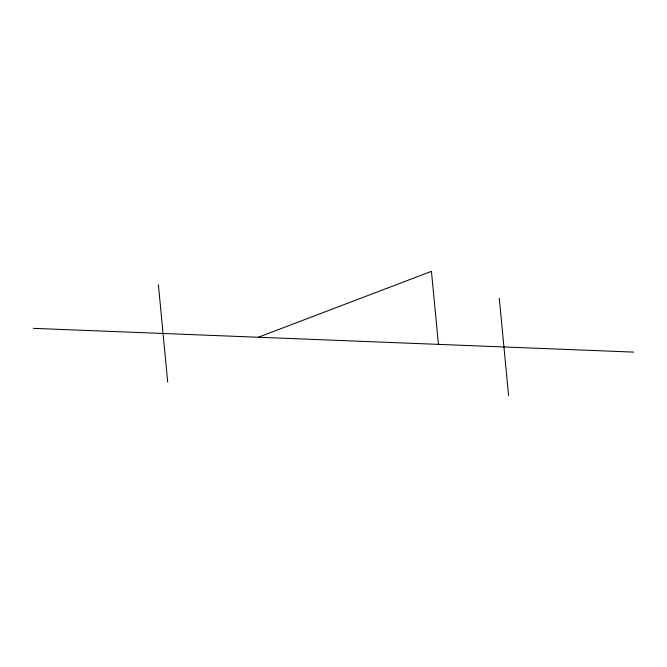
<?xml version="1.0" encoding="UTF-8"?>
<svg xmlns="http://www.w3.org/2000/svg" width="667" height="667" viewBox="0 0 667 667"><rect width="100%" height="100%" fill="white"/><g stroke="black" fill="none" stroke-linecap="round" stroke-linejoin="round"><path stroke-width="1" d="M258.337 337.252L431.449 271.336L438.427 344.38M33.35 328.347L633.65 352.101M499.291 298.274L508.596 395.664M158.404 284.784L167.709 382.174"/></g></svg>
